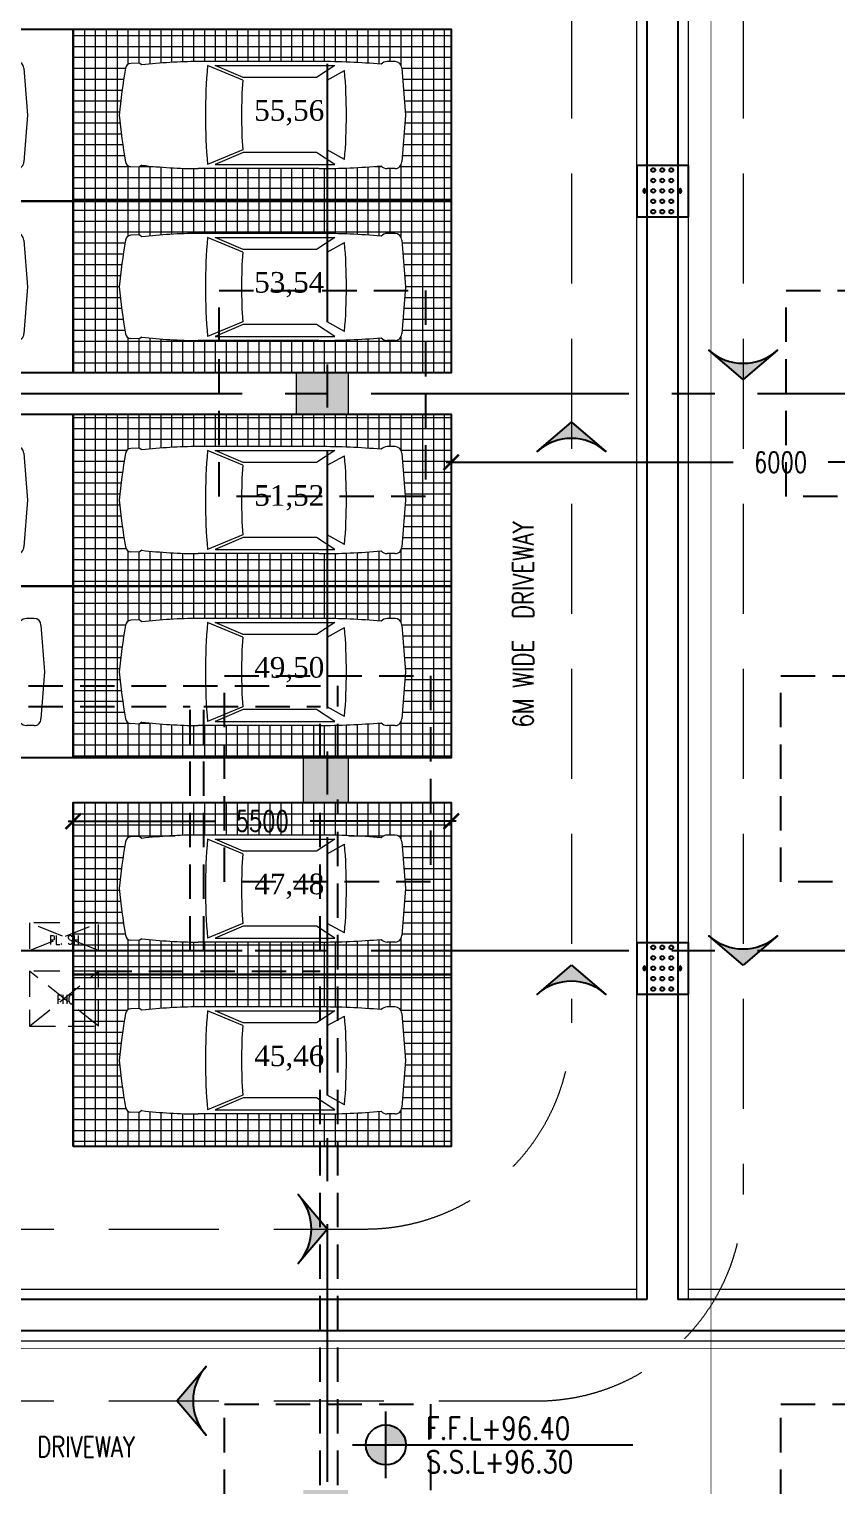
# Model space of a CAD drawing. Header units: millimetres. Extents: x -2076597 to 16308595, y -4402071 to 17875273.
# Drawn here: x -2046491 to -2034734, y -4033770 to -4012582 of the extents above; entities that cross this region are included whole.
import ezdxf
from ezdxf.lldxf.tags import DXFTag

# ---------------------------------------------------------------- set-up
doc = ezdxf.new("R2010")
doc.units = ezdxf.units.MM
for name, pattern in [('CENTER2', [1.125, 0.75, -0.125, 0.125, -0.125]), ('DASHED2', [0.375, 0.25, -0.125]), ('Demolished', [4.799999999999998, 3.199999999999999, -1.599999999999999])]:
    doc.linetypes.add(name, pattern=pattern)
for name, color, linetype, lineweight in [('A- LIGHT LINE', 8, 'Continuous', 9), ('A- REF LINES', 5, 'Continuous', 9), ('A-BOUNDARY LINES', 4, 'Continuous', 25), ('A-COL HATCH', 252, 'Continuous', 9), ('A-DETL-DEMO', 6, 'Demolished', 9), ('A-DETL-GENF', 92, 'Continuous', 9), ('A-ELEV FINEWALL', 6, 'Continuous', 9), ('A-FOR AREAS', 21, 'Continuous', 25), ('G-IMPT', 8, 'Continuous', 9), ('S-COLS', 7, 'Continuous', 9), ('TA 01 COMMENTS', 250, 'Continuous', 9)]:
    doc.layers.add(name, color=color, linetype=linetype, lineweight=lineweight)
for name, color, linetype in [('A-CAR', 251, 'Continuous'), ('A-CAR NOS', 8, 'Continuous'), ('A-DIMS', 4, 'Continuous'), ('A-LVL', 4, 'Continuous'), ('A-SLAB SINING', 252, 'Continuous'), ('A-TXTROOM', 3, 'Continuous'), ('A-WALL', 2, 'Continuous'), ('PL-DRAIN', 201, 'Continuous'), ('PL-SWD', 134, 'Continuous'), ('S-BEAM', 4, 'DASHED2'), ('S-GRID', 252, 'CENTER2'), ('TABULAR', 7, 'Continuous')]:
    doc.layers.add(name, color=color, linetype=linetype)
doc.styles.add('ROMANS', font='romans.shx', dxfattribs={"width": 0.75})
doc.styles.add('ROMANS-TITLE', font='ROMANS.shx', dxfattribs={"width": 0.8})
doc.styles.add('TNR 300', font='times.ttf', dxfattribs={"height": 600})
tags = doc.linetypes.add('Sheet-A1-BLOCK-12$0$DASHDOT2', pattern=[0.5, 0.25, -0.125, 0, -0.125]).pattern_tags.tags
tags[10:11] = [DXFTag(74, 4), DXFTag(75, 0), DXFTag(340, '0'), DXFTag(46, 1.0), DXFTag(50, 0.0), DXFTag(44, 0.0), DXFTag(45, 0.0)]
tags[8:9] = [DXFTag(74, 4), DXFTag(75, 0), DXFTag(340, '0'), DXFTag(46, 1.0), DXFTag(50, 0.0), DXFTag(44, 0.0), DXFTag(45, 0.0)]
tags[6:7] = [DXFTag(74, 4), DXFTag(75, 0), DXFTag(340, '0'), DXFTag(46, 1.0), DXFTag(50, 0.0), DXFTag(44, 0.0), DXFTag(45, 0.0)]
tags[4:5] = [DXFTag(74, 4), DXFTag(75, 0), DXFTag(340, '0'), DXFTag(46, 1.0), DXFTag(50, 0.0), DXFTag(44, 0.0), DXFTag(45, 0.0)]
doc.dimstyles.new('DIMM-100', dxfattribs={"dimscale": 150, "dimtxt": 2, "dimasz": 1.5, "dimexe": 1, "dimexo": 0, "dimgap": 2, "dimtad": 0, "dimtoh": 1, "dimdec": 0, "dimzin": 0, "dimdsep": 46, "dimtxsty": 'ROMANS', "dimblk": 'ARCHTICK', "dimcen": 1.5, "dimdle": 0.5, "dimclrd": 8, "dimclre": 8, "dimclrt": 256, "dimazin": 0, "dimtfac": 1, "dimtdec": 0, "dimtix": 1, "dimtofl": 0, "dimtmove": 2, "dimatfit": 3, "dimldrblk": 'DOT', "dimfxl": 0, "dimtolj": 1, "dimtzin": 0, "dimarcsym": 0})
pattern_1 = [(90, (1802100.652506934, 14255482.12741419), (-158.75, 1.42e-14), []), (180, (1802100.652506934, 14255482.12741419), (-1.42e-14, -158.75), [])]
pattern_2 = [(90, (1802100.652506934, 14255432.12741419), (-158.75, 1.42e-14), []), (180, (1802100.652506934, 14255432.12741419), (-1.42e-14, -158.75), [])]

# ---------------------------------------------------------------- blocks, each defined once
blk = doc.blocks.new('CAR_0001 - CAR_dwg_AV-LSP01-273113--1_ BASEMENT')
at = {"layer": 'G-IMPT'}
for p, q in [((-2319.284312709133, 915.0835544149447), (-2182.294227846898, 915.0835544149447)), ((-989.9370428863476, 915.0835544149447), (1117.375780389484, 915.0835544149447)), ((340.485864181188, 588.9997664747061), (955.2034007859185, 845.0002597468555)), ((340.485864181188, -627.7205154608235), (955.2034007859185, -883.7210087329731)), ((-2319.284312709133, -953.8043034010623), (-2182.294227846898, -953.8043034010623)), ((-989.9370428863476, -953.8043034010623), (1117.375780389484, -953.8043034010623))]:
    blk.add_line(p, q, dxfattribs=at)
at = {"layer": 'G-IMPT', "flags": 128}
for points in [[(-2436.08980382263, -836.9988122875511), (-2500, -19.36037449305877), (-2436.08980382263, 798.2780633014336)], [(2102.994504460381, 856.7194261038968), (2146.676368048502, 888.5674644889368), (2297.31747016235, 882.5699555913742)], [(-1437.742970460837, 755.7738574418181), (-1131.314319007841, 588.9997664747061), (-1131.314319007841, -19.36037449305877), (-1131.314319007841, -627.7205154608235), (-1437.742970460837, -794.4946064279357)], [(2102.994504460381, -895.4401750900142), (2146.676368048502, -927.2882134750544), (2297.31747016235, -921.2907045774921)]]:
    blk.add_lwpolyline(points, dxfattribs=at)
for points in [[(331.0659115675663, 635.721962920099), (819.6667911846889, 845.0002597468555), (-1266.485836406209, 845.0002597468555), (-949.2923699348323, 635.721962920099)], [(331.0659115675663, -674.4427119062167), (819.6667911846889, -883.7210087329731), (-1266.485836406209, -883.7210087329731), (-949.2923699348323, -674.4427119062167)]]:
    blk.add_lwpolyline(points, close=True, dxfattribs=at)
at = {"layer": 'G-IMPT'}
for centre, radius, start, end in [((-2319.284312709125, 798.2780633014407), 116.8054911135038, 90.00000000000344, 180.0000000000037), ((-2189.88786352784, 753.104665379971), 162.1567876959187, 45.32426780027072, 87.31591592005299), ((-958.4445972311439, -12475.21201406361), 13390.3326017448, 90.1347528802832, 94.78693670908264), ((-8158.450836176025, 23.22488701966301), 9150.628848014509, 359.7333555319367, 5.152408784260542), ((1062.512184162296, -8362.874049643056), 9278.119815829532, 83.56109698470486, 89.66119527506454), ((2294.315674829446, 789.1737897840547), 93.44439289079384, 4.513616903772791, 88.1591212416412), ((-8484.230055599506, -1118.634626612095), 11039.09931994941, 5.714989400591211, 9.99073826165157), ((7798.235490749084, -7.679825381735668), 9267.478603252908, 175.2746260707453, 180.0722145010861), ((-6963.374666575693, 55.61003916283764), 7323.310948877563, 359.4134397197058, 4.176808201109131), ((7798.235490749084, -31.04092360438187), 9267.478603252908, 179.9277854989135, 184.7253739292542), ((-6963.374666575693, -94.3307881489552), 7323.310948877563, 355.8231917988905, 0.5865602802938162), ((-8158.450836176025, -61.94563600578056), 9150.628848014509, 354.8475912157391, 0.2666444680629513), ((-8484.230055599506, 1079.913877625977), 11039.09931994941, 350.0092617383482, 354.2850105994083), ((-2319.284312709125, -836.9988122875584), 116.8054911135042, 179.9999999999963, 269.9999999999961), ((-2189.88786352784, -791.8254143660886), 162.1567876959187, 272.6840840799466, 314.6757321997289), ((-958.4445972311439, 12436.4912650775), 13390.3326017448, 265.2130632909171, 269.8652471197164), ((1062.512184162296, 8324.153300656939), 9278.119815829532, 270.3388047249351, 276.4389030152948), ((2294.315674829446, -827.8945387701724), 93.4443928907934, 271.8408787583584, 355.4863830962269)]:
    blk.add_arc(centre, radius, start, end, dxfattribs=at)
blk = doc.blocks.new('5.5X2.5 CAR')
at = {"layer": 'A-CAR'}
blk.add_line((563484.8838391968, -1042391.204109204), (563484.8838391968, -1037391.204109204), dxfattribs=at)
blk.add_lwpolyline([(560984.8838391958, -1042641.204109205), (563484.8838391957, -1042641.204109205), (563484.8838391968, -1037141.204109204), (560984.8838391965, -1037141.204109204)], close=True, dxfattribs=at)
at = {"layer": 'A-CAR', "extrusion": (0, 0, -1), "xscale": 0.8333333333333715, "yscale": 0.8333333333333715, "zscale": -0.8333333333333715, "rotation": 270}
blk.add_blockref('CAR_0001 - CAR_dwg_AV-LSP01-273113--1_ BASEMENT', (-562218.7501937858, -1039891.006558103), dxfattribs=at)
blk = doc.blocks.new('LVL-P')
at = {"layer": 'A-LVL', "ltscale": 800}
h = blk.add_hatch(color=56, dxfattribs=at)
h.paths.add_polyline_path([(0, 1.164153e-10), (225, 1.164153e-10, 0.4142135623729436), (0, 225)])
h.paths.add_polyline_path([(0, -225), (7.1e-15, 1.164295e-10), (-225, 1.164153e-10, 0.4142135623732466)])
at = {"layer": 'A-LVL'}
for p, q in [((0, -375), (0, 375)), ((-375, 1.164153e-10), (375, 1.164153e-10))]:
    blk.add_line(p, q, dxfattribs=at)
at = {"layer": 'A-LVL', "ltscale": 800}
for q in [(2777.440243402379, 0), (2777.440243402322, 0)]:
    blk.add_line((0, 0), q, dxfattribs=at)
at = {"layer": 'A-LVL'}
blk.add_circle((0, 0), 225, dxfattribs=at)
at = {"layer": 'A-LVL', "ltscale": 800, "style": 'ROMANS-TITLE', "width": 0.8}
for tag, p in [('FLOOR-LEVEL-FFL', (450, 150.0000000001164)), ('FLOOR-LEVEL-SSL', (450, -449.9999999998835))]:
    blk.add_attdef(tag, p, '', height=300, dxfattribs=at)
blk = doc.blocks.new('_ArchTick')
at = {"color": 0, "linetype": 'ByBlock', "const_width": 0.15}
blk.add_lwpolyline([(-0.5, -0.5), (0.5, 0.5)], dxfattribs=at)
blk = doc.blocks.new('*D320')
at = {"layer": 'A-DIMS', "color": 8, "linetype": 'Continuous', "lineweight": -2, "transparency": 16777216}
for p, q in [((-2040347.86138759, -4018732.574599542), (-2040347.86138759, -4019032.574599542)), ((-2034347.861387587, -4018732.574599542), (-2034347.861387587, -4019032.574599542))]:
    blk.add_line(p, q, dxfattribs=at)
at = {"layer": 'A-DIMS', "color": 8, "lineweight": -2, "transparency": 16777216}
for p, q in [((-2040422.86138759, -4018882.574599542), (-2036245.526992803, -4018882.574599542)), ((-2034272.861387587, -4018882.574599542), (-2034863.38413566, -4018882.574599542))]:
    blk.add_line(p, q, dxfattribs=at)
at = {"layer": 'Defpoints', "color": 0, "transparency": 16777216}
for p in [(-2040347.86138759, -4018182.099391491), (-2034347.861387587, -4018182.09939149), (-2034347.861387587, -4018882.574599542)]:
    blk.add_point(p, dxfattribs=at)
at = {"layer": 'A-DIMS', "color": 8, "lineweight": -2, "transparency": 16777216, "xscale": 225, "yscale": 225, "zscale": 225, "rotation": 180}
blk.add_blockref('_ArchTick', (-2040347.86138759, -4018882.574599542), dxfattribs=at)
at = {"layer": 'A-DIMS', "color": 8, "lineweight": -2, "transparency": 16777216, "xscale": 225, "yscale": 225, "zscale": 225}
blk.add_blockref('_ArchTick', (-2034347.861387587, -4018882.574599542), dxfattribs=at)
at = {"layer": 'A-DIMS', "transparency": 16777216, "insert": (-2035554.455564231, -4018882.574599542), "char_height": 300, "attachment_point": 5, "style": 'ROMANS'}
blk.add_mtext('\\A1;6000', dxfattribs=at)
blk = doc.blocks.new('_Dot')
at = {"color": 0, "linetype": 'ByBlock', "lineweight": -2}
blk.add_line((-0.5, 0), (-1, 0), dxfattribs=at)
at = {"color": 0, "linetype": 'ByBlock', "const_width": 0.5}
blk.add_lwpolyline([(-0.25, 0, 1), (0.25, 0, 1)], format="xyb", close=True, dxfattribs=at)
blk = doc.blocks.new('*D332')
at = {"layer": 'A-DIMS', "color": 8, "lineweight": -2, "transparency": 16777216}
for p, q in [((-2045922.861387591, -4024102.446625793), (-2043794.28995902, -4024102.446625793)), ((-2040272.861387591, -4024102.446625793), (-2042401.432816162, -4024102.446625793))]:
    blk.add_line(p, q, dxfattribs=at)
at = {"layer": 'A-DIMS', "color": 8, "linetype": 'Continuous', "lineweight": -2, "transparency": 16777216}
for p, q in [((-2045847.861387591, -4023952.446625793), (-2045847.861387591, -4024252.446625793)), ((-2040347.861387591, -4023952.446625793), (-2040347.861387591, -4024252.446625793))]:
    blk.add_line(p, q, dxfattribs=at)
at = {"layer": 'Defpoints', "color": 0, "transparency": 16777216}
for p in [(-2045847.861387591, -4023832.099391492), (-2040347.861387591, -4023832.09939149), (-2040347.861387591, -4024102.446625793)]:
    blk.add_point(p, dxfattribs=at)
at = {"layer": 'A-DIMS', "color": 8, "lineweight": -2, "transparency": 16777216, "xscale": 225, "yscale": 225, "zscale": 225, "rotation": 180}
blk.add_blockref('_ArchTick', (-2045847.861387591, -4024102.446625793), dxfattribs=at)
at = {"layer": 'A-DIMS', "color": 8, "lineweight": -2, "transparency": 16777216, "xscale": 225, "yscale": 225, "zscale": 225}
blk.add_blockref('_ArchTick', (-2040347.861387591, -4024102.446625793), dxfattribs=at)
at = {"layer": 'A-DIMS', "transparency": 16777216, "insert": (-2043097.861387591, -4024102.446625793), "char_height": 300, "attachment_point": 5, "style": 'ROMANS'}
blk.add_mtext('\\A1;5500', dxfattribs=at)
blk = doc.blocks.new('arrow')
at = {"layer": 'A-DETL-GENF'}
h = blk.add_hatch(dxfattribs=at)
h.set_pattern_fill('ANGLE', color=252)
h.set_pattern_definition([(0, (0, 0), (0, 6.985), [5.08, -1.905]), (90, (0, 0), (-6.985, 4e-16), [5.08, -1.905])])
edge = h.paths.add_edge_path()
edge.add_arc((554170.0854300878, -996163.893556682), 1499.999999933728, 269.99999999943077, 311.8103148985677, ccw=False)
edge.add_line((554170.0854300729, -997663.8935566156), (554170.0854300745, -998133.9572267468))
edge.add_line((554170.0854300745, -998133.9572267468), (555170.085430098, -997281.9275453341))
edge = h.paths.add_edge_path()
edge.add_arc((554170.0854300571, -996163.8935566836), 1499.999999932013, 228.1896851015746, 270.00000000060476, ccw=False)
edge.add_line((553170.0854300507, -997281.9275453369), (554170.0854300745, -998133.9572267468))
edge.add_line((554170.0854300745, -998133.9572267468), (554170.0854300729, -997663.8935566156))
at = {"layer": 'A-FOR AREAS'}
blk.add_lwpolyline([(554170.0854300745, -998133.9572267468), (553170.0854300745, -997281.9275453669, 0.3819660112500812), (555170.0854300745, -997281.927545364)], format="xyb", close=True, dxfattribs=at)
blk = doc.blocks.new('CAR_0001 - CAR_0001-530957--1_ BASEMENT')
at = {"layer": 'A-CAR'}
blk.add_line((1250, -4.656613e-10), (1250, -5000.000000000698), dxfattribs=at)
blk.add_lwpolyline([(-1250.000000000931, -4.656613e-10), (1249.999999999068, -4.656613e-10), (1250, -5000.000000000698), (-1250, -5000.000000000698)], close=True, dxfattribs=at)
at = {"layer": 'A-CAR', "xscale": 0.8333333333333715, "yscale": 0.8333333333333715, "zscale": 0.8333333333333715, "rotation": 90}
blk.add_blockref('CAR_0001 - CAR_dwg_AV-LSP01-273113--1_ BASEMENT', (-16.13364541088231, -2500.197551102378), dxfattribs=at)
blk = doc.blocks.new('BASEMENT COLUMNS')
at = {"layer": 'A-COL HATCH'}
blk.add_hatch(color=256, dxfattribs=at).paths.add_polyline_path([(-3685553.499999998, -18273664.22680581), (-3686303.499999998, -18273664.22680581), (-3686303.499999998, -18273064.22680581), (-3685553.499999998, -18273064.22680581)])
h = blk.add_hatch(color=256, dxfattribs=at)
h.paths.add_polyline_path([(-3677403.499999997, -18289964.22680582), (-3678053.499999998, -18289964.22680582), (-3678053.499999998, -18289314.22680582), (-3677403.499999997, -18289314.22680582)])
h.paths.add_polyline_path([(-3685553.499999999, -18289964.22680581), (-3686203.5, -18289964.22680581), (-3686203.5, -18289314.22680581), (-3685553.499999999, -18289314.22680581)])
h.paths.add_polyline_path([(-3685553.499999999, -18279314.22680582), (-3686203.5, -18279314.22680582), (-3686203.5, -18278664.22680582), (-3685553.499999999, -18278664.22680582)])
h.paths.add_polyline_path([(-3677403.499999999, -18279314.22680582), (-3678053.5, -18279314.22680582), (-3678053.5, -18278664.22680582), (-3677403.499999999, -18278664.22680582)])
at = {"layer": 'S-COLS'}
for points in [[(-3685553.499999998, -18273664.22680581), (-3686303.499999998, -18273664.22680581), (-3686303.499999998, -18273064.22680581), (-3685553.499999998, -18273064.22680581)], [(-3685553.499999999, -18279314.22680582), (-3686203.5, -18279314.22680582), (-3686203.5, -18278664.22680582), (-3685553.499999999, -18278664.22680582)]]:
    blk.add_lwpolyline(points, close=True, dxfattribs=at)
at = {"layer": 'S-GRID', "ltscale": 5000}
for p, q in [((-3685853.499999999, -18306068.84583524), (-3685853.499999999, -18245240.31340923)), ((-3718968.223327938, -18273364.22680581), (-3653688.985676717, -18273364.22680581)), ((-3718968.223327938, -18281464.22680581), (-3653688.985676717, -18281464.22680581))]:
    blk.add_line(p, q, dxfattribs=at)
blk = doc.blocks.new('SEC LINES')
at = {"layer": 'A-ELEV FINEWALL', "color": 7, "linetype": 'Sheet-A1-BLOCK-12$0$DASHDOT2', "ltscale": 4000, "const_width": 10}
for points in [[(-3838666.401222354, -18329573.33496182), (-3838666.401222354, -18385694.5)], [(-3817612.91733184, -18368004.74230636), (-3871756.568965665, -18368004.74230636)]]:
    blk.add_lwpolyline(points, dxfattribs=at)
blk = doc.blocks.new('RRRRR')
at = {"layer": 'PL-DRAIN', "color": 20, "ltscale": 0.2}
for p, q in [((-0.8160317260653756, 0.764259322594242), (-1.101026500709622, -0.1942697476065121)), ((0.08549843238802168, 0.2875587210631494), (-0.8730306809834474, 0.5725535085492481)), ((0.1424973873290583, 0.4792645351013363), (-0.8160317260653756, 0.7642593225941994)), ((-0.4012903595814805, 0.4842116730198853), (-0.3578949314583042, 0.4713493198404848)), ((0.1424973873290583, 0.4792645351013505), (-0.1424973873290583, -0.4792645351013363)), ((-0.1424973873290583, -0.4792645351013647), (-1.101026500709622, -0.1942697476065121)), ((-0.08549843242121824, -0.2875587210521786), (-1.044091804963045, -0.00254482769426545)), ((-0.599482065450502, -0.1823707643673202), (-0.556086637305043, -0.195233117553343))]:
    blk.add_line(p, q, dxfattribs=at)
at = {"layer": 'PL-DRAIN', "color": 7}
for centre, major_axis, ratio, start_param, end_param in [((-0.8634776659953332, 0.2604725723274157), (0.03594378642122779, -0.01069085330464626), 0.99999995494988, 9.872977297642471e-05, 6.283284036952563), ((-0.8136035804220683, 0.4282151596075892), (0.03594378642122779, -0.01069085330464626), 0.99999995494988, 9.872977297642471e-05, 6.283284036952563), ((-0.6201496830319684, 0.3706964555799459), (0.03594366993615338, -0.01069124493205393), 0.9999999549468124, 0.0001096253435020067, 6.283294932523088), ((-0.4266957856323188, 0.3131777515434209), (0.03594559550908809, -0.01068476907440355), 0.9999999549449251, -7.053668443113281e-05, 6.283114770495155), ((-0.2332418882419915, 0.2556590475157918), (0.03594537944282877, -0.01068549593387475), 0.999999954959084, -5.031551749268282e-05, 6.283134991662093), ((-0.9133517515576841, 0.09272998504394536), (0.03594559550908809, -0.01068476907440355), 0.9999999549449251, -7.053668443113281e-05, 6.283114770495155), ((-0.7198978541914585, 0.03521128101736792), (0.03594537944282877, -0.01068549593387475), 0.999999954959084, -5.031551749268282e-05, 6.283134991662093), ((-0.6700237686070523, 0.202953868294216), (0.03594559550908809, -0.01068476907440355), 0.9999999549449251, -7.053668443113281e-05, 6.283114770495155), ((-0.5264439567695263, -0.02230742302579358), (0.03594425929443349, -0.01068926332430468), 0.9999999549621518, 5.449487416631094e-05, 6.283239802053752), ((-0.4765698712055837, 0.1454351642632616), (0.03594537944282877, -0.01068549593387475), 0.999999954959084, -5.031551749268282e-05, 6.283134991662093), ((-0.2831159738377664, 0.08791646024226907), (0.03594425929443349, -0.01068926332430468), 0.9999999549621518, 5.449487416631094e-05, 6.283239802053752), ((-0.08966207642697555, 0.03039775620241869), (0.0359449065183753, -0.0106870866966431), 0.9999999549468133, -6.060229884363721e-06, 6.283179246949702), ((-0.03978799086303297, 0.1981403434914739), (0.03594425929443349, -0.01068926332430468), 0.9999999549621518, 5.449487416631094e-05, 6.283239802053752), ((-0.3329900593682851, -0.07982612705674796), (0.0359449065183753, -0.0106870866966431), 0.9999999549468133, -6.060229884363721e-06, 6.283179246949702), ((-0.1395361619893265, -0.1373448310810659), (0.0359449065183753, -0.0106870866966431), 0.9999999549468133, -6.060229884363721e-06, 6.283179246949702)]:
    blk.add_ellipse(centre, major_axis=major_axis, ratio=ratio, start_param=start_param, end_param=end_param, dxfattribs=at)
at = {"layer": 'PL-DRAIN', "color": 20, "ltscale": 0.2}
for centre, major_axis, ratio, start_param, end_param in [((-0.40314668568044, 0.484761885863378), (0.01411879123598149, -0.004207972972740022), 0.9999999550251145, 3.14310117987009, 3.745301877787098), ((-0.40314668568044, 0.484761885863378), (0.01412368743235069, -0.004191509963728635), 0.9999999549749489, 2.539734648856828, 3.141935346821793), ((-0.3896133958912742, 0.4891574983754907), (0.02776509566620106, -0.008239142528487951), 0.9999999549471948, 3.744111198720273, 4.170374605443167), ((-0.3941945038554877, 0.4737016063699713), (0.02773986813915773, -0.008323684423163082), 0.9999999549746591, 2.116492675965068, 2.542756082777714), ((-0.3785267778430352, 0.4992869668567437), (0.04216578462469745, -0.01249819491552579), 0.9999999550321615, 4.170063442399766, 4.467787039189237), ((-0.4012903595814805, 0.4842116730198853), (0.002255972089368116, -0.0006738245982360891), 0.9999999548984883, 0.001248786483525333, 6.284434093663112), ((-0.3904183395145537, 0.4591668268989082), (0.04214465320863828, -0.01256926707022239), 0.9999999550261878, 1.817097599236978, 2.11482119606993), ((-0.3678521508875292, 0.5173909614818228), (0.06229913572768474, -0.01852752820137589), 0.9999999549392884, 4.468696979734855, 4.713305605027403), ((-0.3913331401504365, 0.4381700313841321), (0.06229650596504733, -0.01853636848373285), 0.9999999550491954, 1.571854855008499, 1.8164634803357), ((-0.3678521508893482, 0.517390961476238), (0.06230445756827831, -0.01850962399213142), 0.9999999548998374, -1.570167080877607, -1.325558455579171), ((-0.3913331401486175, 0.438170031389717), (0.06229941484060995, -0.01852658963089624), 0.9999999549157034, 1.327089260592812, 1.571697885902124), ((-0.3687669515122707, 0.4963941659637214), (0.0421509454538979, -0.01254814992280064), 0.9999999549892692, -1.324996080446512, -1.027272483658393), ((-0.3578949314583042, 0.4713493198404848), (0.002255972089368116, -0.0006738245982360891), 0.9999999548984883, 0.001248786483525333, 6.284434093663112), ((-0.3806585131837892, 0.456274026005886), (0.04215511051974725, -0.01253415039528438), 0.9999999549558257, 1.029323613698006, 1.327047210488467), ((-0.3649907871954383, 0.48185938649371), (0.02776598026339133, -0.00823616093800698), 0.9999999549554031, -1.028253642134124, -0.6019902354381418), ((-0.3695718951578328, 0.4664034944937754), (0.02775654165446917, -0.008267914023992575), 0.9999999549417578, 0.603554951657411, 1.029818358383467), ((-0.356038605370486, 0.4707991070003175), (0.01412307686570468, -0.004193566776343551), 0.9999999549596021, -0.6017123730049039, 0.0004883249636256082), ((-0.356038605370486, 0.4707991070003175), (0.01411787079182312, -0.004211060054401685), 0.9999999550616545, 0.001727183993677883, 0.6039278819193736), ((-0.6013383915494614, -0.1818205515238276), (0.01411843168971834, -0.004209179152796026), 0.9999999550312402, 3.143186611770225, 3.745387309678619), ((-0.6013383915494614, -0.1818205515238276), (0.01412368743235069, -0.004191509963728635), 0.9999999549749489, 2.539734648856828, 3.141935346821793), ((-0.5878051017509733, -0.1774249390206109), (0.02775033116965164, -0.0082887349498703), 0.9999999549281399, 3.745897815932373, 4.172161222586805), ((-0.5923862097356505, -0.192880831013909), (0.02776524369835199, -0.00823864366138445), 0.9999999549490052, 2.113428428659879, 2.53969183535262), ((-0.5767184836900014, -0.1672954705370842), (0.04216009587914214, -0.01251737132077439), 0.999999954992426, 4.170518258999394, 4.468241855773401), ((-0.599482065450502, -0.1823707643673202), (0.002257465574741606, -0.0006688040341177745), 0.9999999548684757, -0.000975931191873558, 6.282209375987713), ((-0.58861004536152, -0.2074156104949196), (0.04216932862508691, -0.01248623213273433), 0.9999999548497215, 1.815127939878143, 2.11285153663767), ((-0.5660438567456367, -0.1491914759087081), (0.06229915375739247, -0.01852746757611038), 0.9999999549404279, 4.468696006588712, 4.713304631881094), ((-0.5895248460178664, -0.2284124059974886), (0.06230155648767226, -0.01851938639043013), 0.9999999549242304, 1.571582264972306, 1.816190890267795), ((-0.5660438567472283, -0.1491914759142787), (0.062304551568535, -0.01850930758008124), 0.9999999548969611, -1.570172159342638, -1.325563534044467), ((-0.5895248460178664, -0.2284124059974886), (0.06229722189130922, -0.01853396227399916), 0.9999999549018287, 1.327207604783751, 1.571816230089565), ((-0.5669586573831111, -0.1701882714290548), (0.04215089778977808, -0.01254831002972878), 0.999999954995859, -1.324992282039732, -1.027268685250306), ((-0.556086637305043, -0.195233117553343), (0.002257465574741606, -0.0006688040341177745), 0.9999999548684757, -0.000975931191873558, 6.282209375987713), ((-0.5788502190528106, -0.2103084113813196), (0.04215758680242812, -0.01252581909464054), 0.9999999549689834, 1.029125985090905, 1.326849581898331), ((-0.5631824930405855, -0.1847230508945472), (0.02775467632660678, -0.00827417361020412), 0.9999999549274887, -1.02688432600086, -0.6006209192476377), ((-0.5677636010045717, -0.2001789429000667), (0.02776825326694181, -0.008228494232169226), 0.9999999549664655, 0.6021350531737388, 1.028398459938934), ((-0.5542303112156333, -0.1957833303879539), (0.01412567908621701, -0.004184793043387814), 0.9999999551259351, -0.6023335494945758, -0.0001328516275247438), ((-0.5542303112172249, -0.1957833303935246), (0.01412614017613911, -0.00418323633099129), 0.9999999548003525, -0.000243054269354781, 0.6019576438274958)]:
    blk.add_ellipse(centre, major_axis=major_axis, ratio=ratio, start_param=start_param, end_param=end_param, dxfattribs=at)
blk = doc.blocks.new('plumbing lines')
at = {"layer": 'PL-DRAIN', "lineweight": -2, "ltscale": 0.25}
for points in [[(-3732870.013955659, -18286543.26827097), (-3732870.013955659, -18260339.43628262), (-3743093.752649392, -18260339.43628262)], [(-3717241.947057031, -18260336.34536827), (-3732120.01395566, -18260339.43628262), (-3732120.013955659, -18286543.26827097)], [(-3732870.013955659, -18286393.26827097), (-3753455.504213626, -18286393.26827097), (-3753455.504213626, -18287143.26827097), (-3724770.013894433, -18287143.26827097)], [(-3724020.013894433, -18286393.26827097), (-3732120.013955659, -18286393.26827097)]]:
    blk.add_lwpolyline(points, dxfattribs=at)
at = {"layer": 'PL-SWD'}
for points in [[(-3743243.752649486, -18260189.43628262), (-3732720.01395566, -18260189.43628262), (-3732720.013955659, -18286543.26827097)], [(-3717059.9094068, -18260186.27638754), (-3732270.01395566, -18260189.43628262), (-3732270.013955659, -18286543.26827097)], [(-3732720.013955659, -18286543.26827097), (-3753305.504213626, -18286543.26827097), (-3753305.504213626, -18286993.26827097), (-3724620.013894433, -18286993.26827097)], [(-3724170.013894433, -18286543.26827097), (-3732270.013955659, -18286543.26827097)]]:
    blk.add_lwpolyline(points, dxfattribs=at)
at = {"layer": 'PL-DRAIN', "linetype": 'Continuous', "xscale": 750.0000000000097, "yscale": 750.0000000000097, "zscale": 750.0000000000097, "rotation": 106.5585362429183}
for p in [(-3732495.013955659, -18270042.8582938), (-3732495.013955659, -18281349.21311418)]:
    blk.add_blockref('RRRRR', p, dxfattribs=at)
blk = doc.blocks.new('beams')
at = {"layer": 'S-BEAM', "color": 8, "linetype": 'DASHED2', "ltscale": 2000}
for p, q in [((-3747226.313461529, -18289176.90118976), (-3738976.313462174, -18289178.56596593)), ((-3738976.313462175, -18290230.88213134, 0.2920141613145247), (-3738976.313462173, -18289178.56596593, 0.2371775815061239)), ((-3747226.313461584, -18289476.90119383), (-3741125.577132816, -18289478.13226783)), ((-3741126.293286513, -18293027.11866628), (-3741125.577132816, -18289478.13226783)), ((-3740926.293290585, -18293027.15902451), (-3740925.577136888, -18289478.17262604)), ((-3740925.577136888, -18289478.17262604), (-3739226.313462173, -18289478.51552224)), ((-3739231.313462174, -18290230.88213134, 0.2607479421244256), (-3739231.313462173, -18289478.51552224, 0.2215418432719586)), ((-3739231.313462181, -18293027.1590245), (-3739231.313462175, -18290830.88213134)), ((-3738976.313462199, -18300802.11866627, 0.8116189398102984), (-3738976.313462175, -18290830.88213134, 0.2920141613145247)), ((-3742476.043450196, -18293027.11866629), (-3741126.293286513, -18293027.11866628)), ((-3740926.293290585, -18293027.15902451), (-3739231.313462181, -18293027.1590245)), ((-3742476.043450194, -18293327.11866629), (-3739231.313462181, -18293327.11866626)), ((-3739231.313462199, -18300802.11866627), (-3739231.313462181, -18293327.11866626)), ((-3740626.313462174, -18299627.11866627, 0.2607479421244134), (-3737626.313462174, -18299627.11866627, 0.2607479421244134)), ((-3740626.313462174, -18304827.19554105, 0.2607479421244134), (-3740626.313462174, -18299627.11866627, 0.2607479421244134)), ((-3737626.313462174, -18299627.11866627, 0.2607479421244134), (-3737626.313462174, -18304827.19554105, 0.2607479421244134)), ((-3732526.313462174, -18299627.11964282), (-3729526.313462174, -18299627.11964282)), ((-3732526.313462174, -18304827.19554105), (-3732526.313462174, -18299627.11964282))]:
    blk.add_line(p, q, dxfattribs=at)
for points in [[(-3740701.313462173, -18283427.11866626), (-3737701.313462173, -18283427.11866626), (-3737701.313462173, -18286427.11866626), (-3740701.313462173, -18286427.11866626)], [(-3732451.313462173, -18283427.11866626), (-3729451.313462173, -18283427.11866626), (-3729451.313462173, -18286427.11866626), (-3732451.313462173, -18286427.11866626)]]:
    blk.add_lwpolyline(points, close=True, dxfattribs=at)
at = {"layer": 'S-BEAM', "color": 8, "linetype": 'DASHED2', "ltscale": 2000, "elevation": 0.2607479421244134}
for points in [[(-3740626.313462174, -18289030.88213134), (-3737626.313462174, -18289030.88213134), (-3737626.313462174, -18292030.88213134), (-3740626.313462174, -18292030.88213134)], [(-3732526.313462174, -18289030.8831079), (-3729526.313462174, -18289030.8831079), (-3729526.313462174, -18292030.8831079), (-3732526.313462174, -18292030.8831079)]]:
    blk.add_lwpolyline(points, close=True, dxfattribs=at)

msp = doc.modelspace()

# ---------------------------------------------------------------- hatches: boundary and pattern name
at = {"layer": 'A-DETL-GENF'}
h = msp.add_hatch(dxfattribs=at)
h.set_pattern_fill('ANSI37', color=252, scale=50, angle=45)
h.set_pattern_definition(pattern_1)
h.paths.add_polyline_path([(-2040347.861387592, -4012582.099391486), (-2042147.861387595, -4012582.099391486), (-2042147.861387595, -4013054.388315566, -0.0175033882152056), (-2041367.766780328, -4013092.287475266, -0.1853013514306529), (-2041279.085313284, -4013053.396117397), (-2041164.926909232, -4013053.396117397, -0.4142135623730951), (-2041067.588999971, -4013150.734026656), (-2041014.330503156, -4013832.099391486), (-2041067.588999971, -4014513.464756317, -0.4142135623730959), (-2041164.926909232, -4014610.802665576), (-2041279.085313284, -4014610.802665576, -0.1853013514307271), (-2041367.766780328, -4014571.911307707, -0.0175033882152047), (-2042147.861387595, -4014609.810467396), (-2042147.861387595, -4015082.099391486), (-2040347.861387591, -4015082.099391486)])
h.paths.add_polyline_path([(-2042147.861387595, -4014609.810467396, -0.0027973875552263), (-2042272.716300786, -4014610.802665576), (-2044028.810320173, -4014610.802665576, -0.0266229872687005), (-2044850.159256873, -4014562.165891975), (-2044886.560809863, -4014588.705923967), (-2045012.095061613, -4014583.707999889, -0.3820903872793533), (-2045087.222390485, -4014512.005946606, -0.0186586387539634), (-2045180.997169823, -4013832.099391486, -0.0186586387539456), (-2045087.222390485, -4013152.192836355, -0.3777060155209602), (-2045013.287517699, -4013080.538258608), (-2044886.560809863, -4013075.492858998), (-2044850.159256873, -4013102.032890987, -0.0266229872687), (-2044028.810320173, -4013053.396117397), (-2042272.716300786, -4013053.396117397, -0.0027973875552261), (-2042147.861387595, -4013054.388315566), (-2042147.861387595, -4012582.099391486), (-2045597.861387591, -4012582.099391486), (-2045847.861387592, -4012582.099391486), (-2045847.861387592, -4015082.099391486), (-2042147.861387595, -4015082.099391486)])
h = msp.add_hatch(dxfattribs=at)
h.set_pattern_fill('ANSI37', color=252, scale=50, angle=45)
h.set_pattern_definition(pattern_1)
h.paths.add_polyline_path([(-2040347.861387592, -4015082.099391486), (-2042147.861387595, -4015082.099391486), (-2042147.861387595, -4015554.388315577, -0.0175033882152056), (-2041367.766780328, -4015592.287475266, -0.1853013514306529), (-2041279.085313284, -4015553.396117397), (-2041164.926909232, -4015553.396117397, -0.4142135623730951), (-2041067.588999971, -4015650.734026656), (-2041014.330503156, -4016332.099391486), (-2041067.588999971, -4017013.464756317, -0.4142135623730959), (-2041164.926909232, -4017110.802665576), (-2041279.085313284, -4017110.802665576, -0.1853013514307271), (-2041367.766780328, -4017071.911307707, -0.0175033882152047), (-2042147.861387595, -4017109.810467396), (-2042147.861387595, -4017582.099391486), (-2040347.861387591, -4017582.099391486)])
h.paths.add_polyline_path([(-2042147.861387595, -4017109.810467396, -0.0027973875552263), (-2042272.716300786, -4017110.802665576), (-2044028.810320173, -4017110.802665576, -0.0266229872687005), (-2044850.159256873, -4017062.165891975), (-2044886.560809863, -4017088.705923967), (-2045012.095061613, -4017083.707999896, -0.3820903872793533), (-2045087.222390485, -4017012.005946618, -0.0186586387539634), (-2045180.997169823, -4016332.099391486, -0.0186586387539456), (-2045087.222390485, -4015652.192836355, -0.3777060155209602), (-2045013.287517699, -4015580.538258608), (-2044886.560809863, -4015575.492859006), (-2044850.159256873, -4015602.032890987, -0.0266229872687), (-2044028.810320173, -4015553.396117397), (-2042272.716300786, -4015553.396117397, -0.0027973875552261), (-2042147.861387595, -4015554.388315577), (-2042147.861387595, -4015082.099391486), (-2045597.861387591, -4015082.099391486), (-2045847.861387592, -4015082.099391486), (-2045847.861387592, -4017582.099391486), (-2042147.861387595, -4017582.099391486)])
h = msp.add_hatch(dxfattribs=at)
h.set_pattern_fill('ANSI37', color=252, scale=50, angle=45)
h.set_pattern_definition(pattern_1)
h.paths.add_polyline_path([(-2040347.861387592, -4018182.099391486), (-2042147.861387595, -4018182.099391486), (-2042147.861387595, -4018654.388315577, -0.0175033882152056), (-2041367.766780328, -4018692.287475266, -0.1853013514306529), (-2041279.085313284, -4018653.396117397), (-2041164.926909232, -4018653.396117397, -0.4142135623730951), (-2041067.588999971, -4018750.734026656), (-2041014.330503156, -4019432.099391486), (-2041067.588999971, -4020113.464756317, -0.4142135623730959), (-2041164.926909232, -4020210.802665576), (-2041279.085313284, -4020210.802665576, -0.1853013514307271), (-2041367.766780328, -4020171.911307707, -0.0175033882152047), (-2042147.861387595, -4020209.810467396), (-2042147.861387595, -4020682.099391486), (-2040347.861387591, -4020682.099391486)])
h.paths.add_polyline_path([(-2042147.861387595, -4020209.810467396, -0.0027973875552263), (-2042272.716300786, -4020210.802665576), (-2044028.810320173, -4020210.802665576, -0.0266229872687005), (-2044850.159256873, -4020162.165891986), (-2044886.560809863, -4020188.705923967), (-2045012.095061613, -4020183.707999889, -0.3820903872793533), (-2045087.222390485, -4020112.005946618, -0.0186586387539634), (-2045180.997169823, -4019432.099391486, -0.0186586387539456), (-2045087.222390485, -4018752.192836355, -0.3777060155209602), (-2045013.287517699, -4018680.538258616), (-2044886.560809863, -4018675.492858998), (-2044850.159256873, -4018702.032890987, -0.0266229872687), (-2044028.810320173, -4018653.396117397), (-2042272.716300786, -4018653.396117397, -0.0027973875552261), (-2042147.861387595, -4018654.388315577), (-2042147.861387595, -4018182.099391486), (-2045597.861387591, -4018182.099391486), (-2045847.861387592, -4018182.099391486), (-2045847.861387592, -4020682.099391486), (-2042147.861387595, -4020682.099391486)])
h = msp.add_hatch(dxfattribs=at)
h.set_pattern_fill('ANSI37', color=252, scale=50, angle=45)
h.set_pattern_definition(pattern_1)
h.paths.add_polyline_path([(-2040347.861387592, -4020682.099391486), (-2042147.861387595, -4020682.099391486), (-2042147.861387595, -4021154.388315566, -0.0175033882152056), (-2041367.766780328, -4021192.287475266, -0.1853013514306529), (-2041279.085313284, -4021153.396117397), (-2041164.926909232, -4021153.396117397, -0.4142135623730951), (-2041067.588999971, -4021250.734026656), (-2041014.330503156, -4021932.099391486), (-2041067.588999971, -4022613.464756317, -0.4142135623730959), (-2041164.926909232, -4022710.802665576), (-2041279.085313284, -4022710.802665576, -0.1853013514307271), (-2041367.766780328, -4022671.911307707, -0.0175033882152047), (-2042147.861387595, -4022709.810467396), (-2042147.861387595, -4023182.099391486), (-2040347.861387591, -4023182.099391486)])
h.paths.add_polyline_path([(-2042147.861387595, -4022709.810467396, -0.0027973875552263), (-2042272.716300786, -4022710.802665576), (-2044028.810320173, -4022710.802665576, -0.0266229872687005), (-2044850.159256873, -4022662.165891986), (-2044886.560809863, -4022688.705923967), (-2045012.095061613, -4022683.707999889, -0.3820903872793533), (-2045087.222390485, -4022612.005946606, -0.0186586387539634), (-2045180.997169823, -4021932.099391486, -0.0186586387539456), (-2045087.222390485, -4021252.192836355, -0.3777060155209602), (-2045013.287517699, -4021180.538258608), (-2044886.560809863, -4021175.492859006), (-2044850.159256873, -4021202.032890998, -0.0266229872687), (-2044028.810320173, -4021153.396117397), (-2042272.716300786, -4021153.396117397, -0.0027973875552261), (-2042147.861387595, -4021154.388315566), (-2042147.861387595, -4020682.099391486), (-2045597.861387591, -4020682.099391486), (-2045847.861387592, -4020682.099391486), (-2045847.861387592, -4023182.099391486), (-2042147.861387595, -4023182.099391486)])
h = msp.add_hatch(dxfattribs=at)
h.set_pattern_fill('ANSI37', color=252, scale=50, angle=45)
h.set_pattern_definition(pattern_2)
h.paths.add_polyline_path([(-2040347.861387591, -4023832.099391486), (-2042147.861387595, -4023832.099391486), (-2042147.861387595, -4024304.388315566, -0.0175033882152056), (-2041367.766780326, -4024342.287475266, -0.1853013514306529), (-2041279.085313284, -4024303.396117397), (-2041164.926909232, -4024303.396117397, -0.4142135623730951), (-2041067.58899997, -4024400.734026656), (-2041014.330503156, -4025082.099391486), (-2041067.58899997, -4025763.464756317, -0.4142135623730959), (-2041164.926909232, -4025860.802665576), (-2041279.085313284, -4025860.802665576, -0.1853013514307271), (-2041367.766780326, -4025821.911307707, -0.0175033882152047), (-2042147.861387595, -4025859.810467396), (-2042147.861387595, -4026332.099391486), (-2040347.86138759, -4026332.099391486)])
h.paths.add_polyline_path([(-2042147.861387595, -4025859.810467396, -0.0027973875552263), (-2042272.716300785, -4025860.802665576), (-2044028.810320173, -4025860.802665576, -0.0266229872687005), (-2044850.159256873, -4025812.165891986), (-2044886.560809863, -4025838.705923967), (-2045012.095061612, -4025833.707999889, -0.3820903872793533), (-2045087.222390484, -4025762.005946606, -0.0186586387539634), (-2045180.997169823, -4025082.099391486, -0.0186586387539456), (-2045087.222390484, -4024402.192836355, -0.3777060155209602), (-2045013.287517699, -4024330.538258608), (-2044886.560809863, -4024325.492858998), (-2044850.159256873, -4024352.032890987, -0.0266229872687), (-2044028.810320173, -4024303.396117397), (-2042272.716300785, -4024303.396117397, -0.0027973875552261), (-2042147.861387595, -4024304.388315566), (-2042147.861387595, -4023832.099391486), (-2045597.861387591, -4023832.099391486), (-2045847.861387591, -4023832.099391486), (-2045847.861387591, -4026332.099391486), (-2042147.861387595, -4026332.099391486)])
h = msp.add_hatch(dxfattribs=at)
h.set_pattern_fill('ANSI37', color=252, scale=50, angle=45)
h.set_pattern_definition(pattern_2)
h.paths.add_polyline_path([(-2040347.861387591, -4026332.099391486), (-2042147.861387595, -4026332.099391486), (-2042147.861387595, -4026804.388315577, -0.0175033882152056), (-2041367.766780326, -4026842.287475266, -0.1853013514306529), (-2041279.085313284, -4026803.396117397), (-2041164.926909232, -4026803.396117397, -0.4142135623730951), (-2041067.58899997, -4026900.734026656), (-2041014.330503156, -4027582.099391486), (-2041067.58899997, -4028263.464756317, -0.4142135623730959), (-2041164.926909232, -4028360.802665576), (-2041279.085313284, -4028360.802665576, -0.1853013514307271), (-2041367.766780326, -4028321.911307707, -0.0175033882152047), (-2042147.861387595, -4028359.810467396), (-2042147.861387595, -4028832.099391486), (-2040347.86138759, -4028832.099391486)])
h.paths.add_polyline_path([(-2042147.861387595, -4028359.810467396, -0.0027973875552263), (-2042272.716300785, -4028360.802665576), (-2044028.810320173, -4028360.802665576, -0.0266229872687005), (-2044850.159256873, -4028312.165891986), (-2044886.560809863, -4028338.705923967), (-2045012.095061612, -4028333.707999896, -0.3820903872793533), (-2045087.222390484, -4028262.005946618, -0.0186586387539634), (-2045180.997169823, -4027582.099391486, -0.0186586387539456), (-2045087.222390484, -4026902.192836355, -0.3777060155209602), (-2045013.287517699, -4026830.538258616), (-2044886.560809863, -4026825.492858998), (-2044850.159256873, -4026852.032890987, -0.0266229872687), (-2044028.810320173, -4026803.396117397), (-2042272.716300785, -4026803.396117397, -0.0027973875552261), (-2042147.861387595, -4026804.388315577), (-2042147.861387595, -4026332.099391486), (-2045597.861387591, -4026332.099391486), (-2045847.861387591, -4026332.099391486), (-2045847.861387591, -4028832.099391486), (-2042147.861387595, -4028832.099391486)])
at = {"layer": 'A-SLAB SINING'}
h = msp.add_hatch(dxfattribs=at)
h.set_pattern_fill('ANSI32', color=8, scale=10, angle=325)
h.set_pattern_definition([(9.999999999999964, (1802100.652506845, 14255482.12741433), (-16.53998892277507, 93.80293847441283), []), (9.999999999999964, (1802137.433498531, 14255456.37308669), (-16.53998892277507, 93.80293847441283), [])])
h.paths.add_polyline_path([(-2022028.514083339, -4030055.727451809), (-2021493.838633488, -4026192.552311677), (-2021691.950179135, -4026165.133057836), (-2022226.625628987, -4030028.308197975)])
edge = h.paths.add_edge_path()
edge.add_line((-2023947.863628857, -4007482.099391457), (-2023947.863628857, -4007682.099391457))
edge.add_line((-2023947.863628857, -4007682.099391457), (-2022348.059940521, -4007682.099391457))
edge.add_arc((-2022348.059940518, -4010482.099391453), 2799.999999996275, -7.879854601338877, 90.00000000005718, ccw=False)
edge.add_line((-2019574.498302123, -4010865.968950026), (-2020107.802788613, -4014719.238508046))
edge.add_line((-2020107.802788613, -4014719.238508046), (-2019909.691242965, -4014746.657761887))
edge.add_line((-2019909.691242965, -4014746.657761887), (-2019376.386756522, -4010893.388204217))
edge.add_arc((-2022348.059940521, -4010482.099391453), 3000.000000000618, 352.1201453985307, 449.9999776382808)
edge.add_line((-2022348.058769664, -4007482.099391457), (-2023947.863628857, -4007482.099391457))
h.paths.add_polyline_path([(-2053677.746582475, -4014543.952009226), (-2058975.85913995, -4026634.030723955), (-2058792.676126776, -4026714.305157572), (-2053494.563579073, -4014624.22643856)])

# ---------------------------------------------------------------- linework, layer by layer
at = {"layer": 'A- LIGHT LINE', "linetype": 'DASHED2', "ltscale": 1500}
for p, q in [((-2046483.080451499, -4025982.099391483), (-2045483.080451499, -4025582.099391486)), ((-2045483.080451499, -4025982.099391483), (-2046483.080451499, -4025582.099391486)), ((-2046483.080451499, -4027082.099391486), (-2045483.080451499, -4026282.099391486)), ((-2045483.080451499, -4027082.099391486), (-2046483.080451499, -4026282.099391486))]:
    msp.add_line(p, q, dxfattribs=at)
for points in [[(-2046483.080451499, -4025982.099391483), (-2045483.080451499, -4025982.099391483), (-2045483.080451499, -4025582.099391486), (-2046483.080451499, -4025582.099391486)], [(-2046483.080451499, -4027082.099391486), (-2045483.080451499, -4027082.099391486), (-2045483.080451499, -4026282.099391486), (-2046483.080451499, -4026282.099391486)]]:
    msp.add_lwpolyline(points, close=True, dxfattribs=at)
at = {"layer": 'A-DETL-DEMO', "color": 1, "ltscale": 500}
for p, q in [((-2038597.861387589, -4007484.141711116), (-2038597.861387589, -4027033.943512619)), ((-2036097.861387589, -4007484.141711127), (-2036097.861387589, -4029533.943512619)), ((-2057329.541506613, -4030033.943512626), (-2041597.86138759, -4030033.943512626)), ((-2057329.541506613, -4032533.943512607), (-2039097.86138759, -4032533.943512626))]:
    msp.add_line(p, q, dxfattribs=at)
for centre in [(-2041597.86138759, -4027033.943512619), (-2039097.86138759, -4029533.943512619)]:
    msp.add_arc(centre, 3000, 270, 0, dxfattribs=at)

# ---------------------------------------------------------------- block references
at = {"layer": 'A- REF LINES'}
msp.add_blockref('SEC LINES', (1802100.652501712, 14336231.12737848), dxfattribs=at)
at = {"layer": 'A-BOUNDARY LINES', "xscale": -1, "rotation": 270}
for p in [(-1008706.657278387, -4576066.983230688), (-1003206.657278386, -4576066.983230688), (-1008706.657278387, -4578566.983230688), (-1003206.657278386, -4578566.983230688), (-1008706.657278387, -4581666.983230688), (-1003206.657278386, -4581666.983230688), (-1003206.657278386, -4584166.983230688), (-1003206.657278386, -4587316.983230688), (-1003206.657278386, -4589816.983230688)]:
    msp.add_blockref('5.5X2.5 CAR', p, dxfattribs=at)
at = {"layer": 'A-CAR', "rotation": 90}
msp.add_blockref('CAR_0001 - CAR_0001-530957--1_ BASEMENT', (-2050847.861387593, -4021932.099391486), dxfattribs=at)
at = {"layer": 'A-FOR AREAS', "xscale": 0.5, "yscale": 0.5, "zscale": 0.5}
for p in [(-2313182.904102626, -3518610.628896289), (-2313182.904102626, -3527128.128198456)]:
    msp.add_blockref('arrow', p, dxfattribs=at)
for p, rotation in [((-1761512.818672553, -4517366.577307016), 180), ((-1761512.818672553, -4525262.085425198), 180), ((-2541214.840000962, -4307118.986227669), 89.99999999999999), ((-1545272.107099552, -3755448.900797587), 270)]:
    msp.add_blockref('arrow', p, dxfattribs=dict(at, rotation=rotation))
at = {"layer": 'A-LVL'}
ref = msp.add_blockref('LVL-P', (-2041297.482535489, -4033174.28073046), dxfattribs=dict(at, xscale=1.294620453310536, yscale=1.294620453310536, zscale=1.294620453310536))
ref.add_attrib('FLOOR-LEVEL-FFL', 'F.F.L+96.40', (-2040714.9033315, -4033094.90619354), dxfattribs={"ltscale": 800, "height": 323.6551133276341, "style": 'ROMANS-TITLE', "width": 0.8})
ref.add_attrib('FLOOR-LEVEL-SSL', 'S.S.L+96.30', (-2040714.9033315, -4033581.431990869), dxfattribs={"ltscale": 800, "height": 323.6551133276341, "style": 'ROMANS-TITLE', "width": 0.8})
at = {"layer": 'A-WALL'}
msp.add_blockref('beams', (1696978.08694856, 14267045.01928137), dxfattribs=at)
at = {"layer": 'TA 01 COMMENTS', "color": 2}
msp.add_blockref('plumbing lines', (1695222.152506845, 14255482.12741433), dxfattribs=at)
at = {"layer": 'TABULAR'}
msp.add_blockref('BASEMENT COLUMNS', (1643705.638612411, 14255482.12741433), dxfattribs=at)

# ---------------------------------------------------------------- texts
at = {"layer": 'A-CAR NOS', "char_height": 300, "attachment_point": 1, "style": 'TNR 300'}
for s, insert in [('55,56', (-2043214.22728207, -4013614.710115388)), ('53,54', (-2043214.227282069, -4016114.710115388)), ('51,52', (-2043214.227282069, -4019214.710115388)), ('49,50', (-2043214.227282068, -4021714.710115395)), ('47,48', (-2043214.227282067, -4024864.710115395)), ('45,46', (-2043214.227282068, -4027364.710115388))]:
    msp.add_mtext_dynamic_manual_height_columns(s, width=413.0879967617802, gutter_width=4500, heights=[0], dxfattribs=dict(at, insert=insert))
at = {"layer": 'A-TXTROOM', "insert": (-2039451.703736734, -4022740.056682087, 7.489864020000001e-07), "char_height": 300.3389454174761, "width": 7489.599480414835, "attachment_point": 1, "rotation": 90, "style": 'ROMANS'}
msp.add_mtext('6M WIDE  DRIVEWAY', dxfattribs=at)
at = {"layer": 'A-TXTROOM', "attachment_point": 1, "style": 'ROMANS'}
for s, insert, char_height, width in [('PL. SH', (-2046197.873019994, -4025765.725840665, 3.994594144e-07), 128, 1088.756137771234), ('FHC', (-2046089.073019994, -4026629.165840667, 3.994594144e-07), 128, 1088.756137771234), ('4.95M WIDE  DRIVEWAY', (-2048437.881138836, -4033053.240098312), 300.3389454174761, 7489.599480414835)]:
    msp.add_mtext(s, dxfattribs=dict(at, insert=insert, char_height=char_height, width=width))

# ---------------------------------------------------------------- dimensions: what is measured, and where the dimension line sits
at = {"layer": 'A-DIMS'}
dim = msp.add_linear_dim(base=(-2034347.861387587, -4018882.574599542), p1=(-2040347.86138759, -4018182.099391491), p2=(-2034347.861387587, -4018182.09939149), dimstyle='DIMM-100', override={"dimfxlon": 1}, dxfattribs=at)
dim.commit()
dim.dimension.update_dxf_attribs({"geometry": '*D320', "text_midpoint": (-2035554.455564231, -4018882.574599542), "dimtype": 128})
dim = msp.add_linear_dim(base=(-2040347.861387591, -4024102.446625793), p1=(-2045847.861387591, -4023832.099391492), p2=(-2040347.861387591, -4023832.09939149), dimstyle='DIMM-100', override={"dimfxlon": 1}, dxfattribs=at)
dim.commit()
dim.dimension.update_dxf_attribs({"geometry": '*D332', "text_midpoint": (-2043097.861387591, -4024102.446625793)})

doc.saveas('drawing.dxf')
